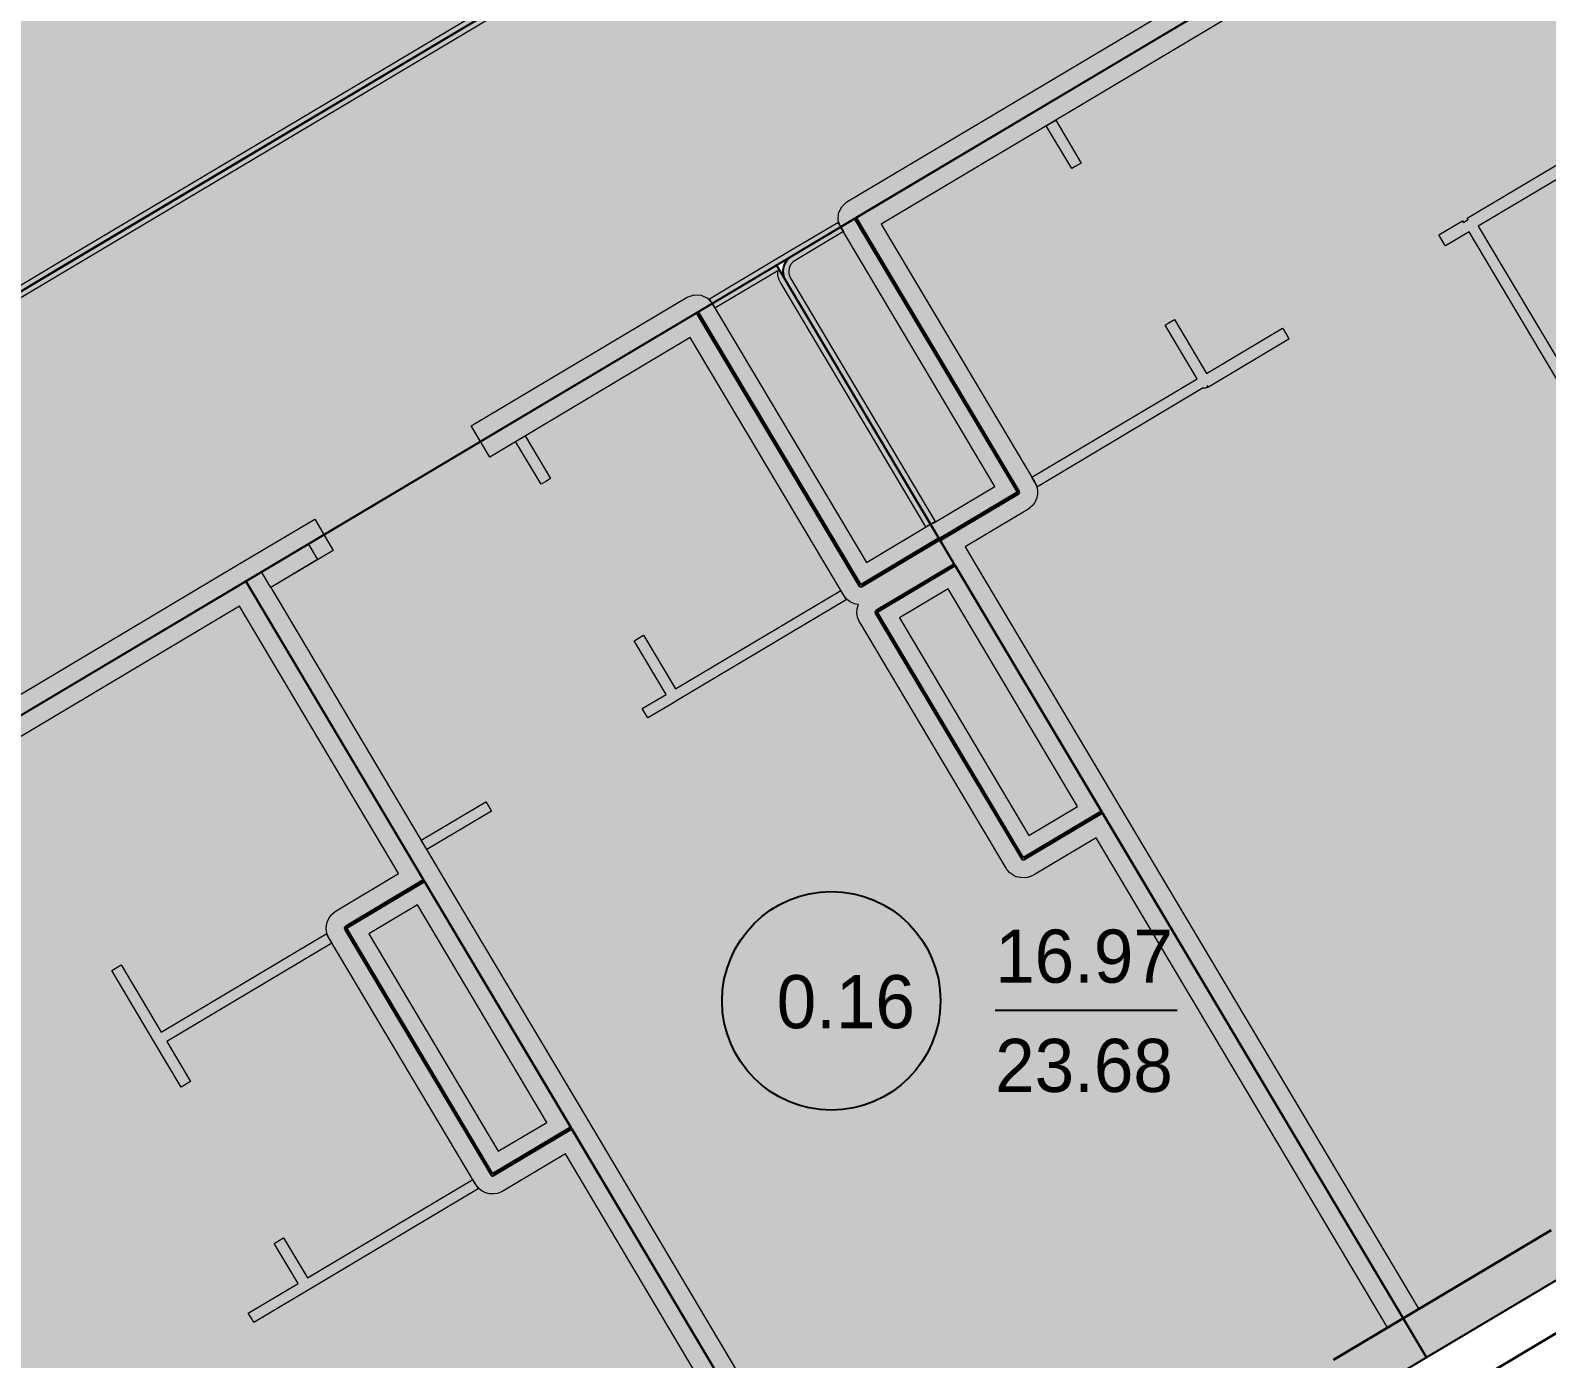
# Model space of a CAD drawing. Header units: millimetres. Extents: x 0 to 312583, y -208103 to 25097.
# Drawn here: x 131423 to 139752, y -70958 to -63664 of the extents above; entities that cross this region are included whole.
import ezdxf

# ---------------------------------------------------------------- set-up
doc = ezdxf.new("R2010")
doc.units = ezdxf.units.MM
doc.linetypes.add('Solid', pattern=[0])
for name, color, linetype, lineweight in [('Inner Walls', 5, 'Solid', 0), ('One-Bedroom Apartment', 151, 'Solid', 25), ('Outer Walls', 254, 'Solid', 25), ('Room Objects', 47, 'Solid', 15), ('Room Walls', 47, 'Solid', 35), ('Service Area', 252, 'Solid', 25), ('Studio Apartment', 151, 'Solid', 25), ('Three-Bedroom Apartment', 250, 'Solid', 25)]:
    doc.layers.add(name, color=color, linetype=linetype, lineweight=lineweight)
doc.styles.add('Dialog.plain', font='Dialog.plain')

msp = doc.modelspace()

# ---------------------------------------------------------------- hatches: boundary and pattern name
at = {"layer": 'One-Bedroom Apartment', "linetype": 'Solid', "lineweight": 25}
msp.add_hatch(color=250, dxfattribs=at).paths.add_polyline_path([(126777, -70159), (129692, -68424), (132607, -66688), (133583, -68329), (133154, -68585), (133152, -68586), (133151, -68588), (133150, -68589), (133149, -68591), (133149, -68593), (133149, -68595), (133150, -68597), (133150, -68599), (133954, -69948), (133955, -69950), (133956, -69951), (133958, -69952), (133960, -69953), (133962, -69953), (133964, -69953), (133966, -69952), (133968, -69952), (134397, -69696), (136177, -72686), (133263, -74421), (130348, -76157)], flags=0)
at = {"layer": 'Room Objects', "linetype": 'Solid', "lineweight": 0}
msp.add_hatch(color=5, dxfattribs=at).paths.add_polyline_path([(132693, -66637), (132950, -66484), (133001, -66570), (133001, -66570), (132744, -66723), (132744, -66723), (132744, -66723)], flags=0)
at = {"layer": 'Service Area', "linetype": 'Solid', "lineweight": 25}
for points in [[(151986, -52823), (153009, -54541), (120948, -73630), (119925, -71911)], [(127676, -59173), (127676, -59173), (128013, -58973), (130927, -57237), (134498, -63235), (131583, -64970), (131246, -65171)], [(136846, -66200), (136416, -66456), (135573, -65039), (135564, -65021), (135560, -65002), (135559, -64983), (135562, -64963), (135568, -64945), (135578, -64928), (135592, -64914), (135607, -64902), (135951, -64697)], [(135092, -65209), (135521, -64953), (136414, -66452), (135985, -66708)], [(136074, -66858), (136503, -66602), (137307, -67952), (136877, -68208)], [(133962, -69943), (133159, -68594), (133589, -68338), (134392, -69687)]]:
    msp.add_hatch(color=254, dxfattribs=at).paths.add_polyline_path(points, flags=0)
at = {"layer": 'Studio Apartment', "linetype": 'Solid', "lineweight": 25}
msp.add_hatch(color=252, dxfattribs=at).paths.add_polyline_path([(132607, -66688), (132607, -66688), (135083, -65214), (135083, -65214), (135976, -66713), (135977, -66715), (135979, -66716), (135980, -66717), (135982, -66718), (135984, -66718), (135986, -66718), (135988, -66718), (135990, -66717), (136419, -66461), (136419, -66461), (136498, -66594), (136069, -66850), (136067, -66851), (136066, -66852), (136065, -66854), (136064, -66856), (136064, -66858), (136064, -66860), (136064, -66861), (136065, -66863), (136869, -68213), (136870, -68214), (136871, -68216), (136873, -68217), (136875, -68217), (136877, -68218), (136879, -68217), (136881, -68217), (136882, -68216), (137312, -67960), (137312, -67960), (139092, -70951), (136177, -72686)], flags=0)
at = {"layer": 'Three-Bedroom Apartment', "linetype": 'Solid', "lineweight": 25}
msp.add_hatch(color=150, dxfattribs=at).paths.add_polyline_path([(135960, -64692), (138436, -63218), (141351, -61482), (144266, -59747), (146656, -58323), (146656, -58323), (148442, -61322), (148443, -61324), (148445, -61325), (148446, -61326), (148448, -61327), (148450, -61327), (148452, -61327), (148454, -61326), (148456, -61326), (148971, -61019), (150751, -64009), (147837, -65744), (144922, -67480), (142007, -69215), (139092, -70951), (136421, -66464), (136851, -66209), (136852, -66208), (136854, -66206), (136855, -66204), (136855, -66203), (136856, -66201), (136856, -66199), (136855, -66197), (136854, -66195)], flags=0)

# ---------------------------------------------------------------- linework, layer by layer
at = {"layer": 'Inner Walls', "color": 47, "linetype": 'Solid', "lineweight": 15}
for p, q in [((141402, -61568), (136097, -64727)), ((135908, -64606), (138385, -63132)), ((135863, -64668), (135880, -64632)), ((135880, -64632), (135908, -64606)), ((135861, -64707), (135863, -64668)), ((135874, -64743), (135861, -64707)), ((136722, -66169), (135874, -64743)), ((136097, -64727), (136940, -66144)), ((133844, -65835), (135032, -65128)), ((135032, -65128), (135069, -65115)), ((135069, -65115), (135108, -65117)), ((135108, -65117), (135143, -65134)), ((135143, -65134), (135169, -65163)), ((135169, -65163), (136016, -66585)), ((135048, -65351), (133947, -66007)), ((135890, -66764), (135048, -65351)), ((133947, -66007), (133844, -65835)), ((136387, -66368), (136722, -66169)), ((136940, -66144), (136945, -66152)), ((136945, -66152), (136946, -66154)), ((136946, -66154), (136952, -66173)), ((136954, -66218), (136950, -66237)), ((136952, -66173), (136953, -66175)), ((136953, -66175), (136956, -66194)), ((136955, -66216), (136954, -66218)), ((136956, -66196), (136955, -66216)), ((136956, -66194), (136956, -66196)), ((136902, -66295), (136558, -66499)), ((136910, -66289), (136902, -66295)), ((136912, -66288), (136910, -66289)), ((136926, -66275), (136912, -66288)), ((136928, -66273), (136926, -66275)), ((136939, -66258), (136928, -66273)), ((136940, -66256), (136939, -66258)), ((136949, -66238), (136940, -66256)), ((136950, -66237), (136949, -66238)), ((132555, -66603), (132985, -66347)), ((132985, -66347), (133087, -66519)), ((136016, -66585), (136368, -66375)), ((136368, -66375), (136387, -66368)), ((133087, -66519), (132744, -66723)), ((136558, -66499), (136584, -66543)), ((136584, -66543), (139050, -70685)), ((130930, -67571), (132555, -66603)), ((132744, -66723), (133603, -68167)), ((135895, -66773), (135890, -66764)), ((135897, -66774), (135895, -66773)), ((135910, -66789), (135897, -66774)), ((135911, -66790), (135910, -66789)), ((135927, -66802), (135911, -66790)), ((135929, -66803), (135927, -66802)), ((136464, -66731), (136197, -66889)), ((137175, -67925), (136464, -66731)), ((132572, -66826), (131032, -67742)), ((133443, -68289), (132572, -66826)), ((135946, -66811), (135929, -66803)), ((135948, -66812), (135946, -66811)), ((135967, -66817), (135948, -66812)), ((135964, -66862), (135965, -66843)), ((135964, -66864), (135964, -66862)), ((135967, -66884), (135964, -66864)), ((135965, -66841), (135970, -66822)), ((135965, -66843), (135965, -66841)), ((135969, -66817), (135967, -66817)), ((135967, -66886), (135967, -66884)), ((135972, -66817), (135969, -66817)), ((135970, -66822), (135971, -66820)), ((135971, -66820), (135972, -66817)), ((135974, -66904), (135967, -66886)), ((135975, -66906), (135974, -66904)), ((135979, -66914), (135975, -66906)), ((136783, -68264), (135979, -66914)), ((136197, -66889), (136908, -68084)), ((136908, -68084), (137175, -67925)), ((137277, -68097), (136933, -68302)), ((138878, -70787), (137277, -68097)), ((133603, -68167), (133669, -68278)), ((133103, -68499), (133446, -68294)), ((133446, -68294), (133443, -68289)), ((133669, -68278), (134483, -69645)), ((136788, -68272), (136783, -68264)), ((136789, -68274), (136788, -68272)), ((136802, -68288), (136789, -68274)), ((136804, -68289), (136802, -68288)), ((136820, -68301), (136804, -68289)), ((136821, -68302), (136820, -68301)), ((136839, -68311), (136821, -68302)), ((136841, -68311), (136839, -68311)), ((136860, -68316), (136841, -68311)), ((136862, -68316), (136860, -68316)), ((136881, -68317), (136862, -68316)), ((136883, -68317), (136881, -68317)), ((136903, -68315), (136883, -68317)), ((136905, -68314), (136903, -68315)), ((136923, -68308), (136905, -68314)), ((136925, -68307), (136923, -68308)), ((136933, -68302), (136925, -68307)), ((133549, -68466), (133283, -68625)), ((134260, -69661), (133549, -68466)), ((133056, -68555), (133064, -68538)), ((133064, -68538), (133065, -68536)), ((133065, -68536), (133077, -68520)), ((133077, -68520), (133078, -68519)), ((133078, -68519), (133093, -68506)), ((133093, -68506), (133095, -68504)), ((133095, -68504), (133103, -68499)), ((133049, -68598), (133050, -68578)), ((133049, -68600), (133049, -68598)), ((133052, -68619), (133049, -68600)), ((133050, -68576), (133055, -68557)), ((133050, -68578), (133050, -68576)), ((133052, -68621), (133052, -68619)), ((133059, -68639), (133052, -68621)), ((133055, -68557), (133056, -68555)), ((133283, -68625), (133993, -69819)), ((133060, -68641), (133059, -68639)), ((133064, -68650), (133060, -68641)), ((133868, -69999), (133064, -68650)), ((133993, -69819), (134260, -69661)), ((134483, -69645), (136135, -72420)), ((134362, -69833), (134019, -70038)), ((135964, -72522), (134362, -69833)), ((133873, -70007), (133868, -69999)), ((133875, -70009), (133873, -70007)), ((133888, -70024), (133875, -70009)), ((133889, -70025), (133888, -70024)), ((133905, -70037), (133889, -70025)), ((133906, -70038), (133905, -70037)), ((133924, -70046), (133906, -70038)), ((133926, -70047), (133924, -70046)), ((133945, -70052), (133926, -70047)), ((133988, -70050), (133968, -70053)), ((133990, -70050), (133988, -70050)), ((134008, -70043), (133990, -70050)), ((134010, -70042), (134008, -70043)), ((134019, -70038), (134010, -70042)), ((133947, -70052), (133945, -70052)), ((133967, -70053), (133947, -70052)), ((133968, -70053), (133967, -70053)), ((139050, -70685), (138878, -70787))]:
    msp.add_line(p, q, dxfattribs=at)
msp.add_point((134483, -69645), dxfattribs=at)
at = {"layer": 'One-Bedroom Apartment', "color": 250, "linetype": 'Solid', "lineweight": 25}
for p, q in [((129692, -68424), (132607, -66688)), ((132607, -66688), (133583, -68329)), ((133583, -68329), (133154, -68585)), ((133150, -68589), (133149, -68591)), ((133149, -68591), (133149, -68593)), ((133149, -68593), (133149, -68595)), ((133149, -68595), (133150, -68597)), ((133151, -68588), (133150, -68589)), ((133150, -68597), (133150, -68599)), ((133150, -68599), (133954, -69948)), ((133152, -68586), (133151, -68588)), ((133154, -68585), (133152, -68586)), ((133968, -69952), (134397, -69696)), ((134397, -69696), (136177, -72686)), ((133954, -69948), (133955, -69950)), ((133955, -69950), (133956, -69951)), ((133956, -69951), (133958, -69952)), ((133958, -69952), (133960, -69953)), ((133960, -69953), (133962, -69953)), ((133962, -69953), (133964, -69953)), ((133964, -69953), (133966, -69952)), ((133966, -69952), (133968, -69952))]:
    msp.add_line(p, q, dxfattribs=at)
at = {"layer": 'Outer Walls', "color": 47, "linetype": 'Solid', "lineweight": 35}
for p, q in [((138581, -70964), (139777, -70252)), ((140033, -70681), (138837, -71394))]:
    msp.add_line(p, q, dxfattribs=at)
at = {"layer": 'Room Objects', "color": 0, "linetype": 'Solid', "lineweight": 0}
for p, q in [((132693, -66637), (132950, -66484)), ((132950, -66484), (133001, -66570)), ((133001, -66570), (132744, -66723)), ((132744, -66723), (132693, -66637))]:
    msp.add_line(p, q, dxfattribs=at)
for p in [(133001, -66570), (132744, -66723), (132744, -66723)]:
    msp.add_point(p, dxfattribs=at)
at = {"layer": 'Room Walls', "color": 47, "linetype": 'Solid', "lineweight": 9}
for p, q in [((131568, -64944), (134457, -63224)), ((133972, -63583), (131262, -65196)), ((139316, -64695), (140343, -64083)), ((137004, -64187), (137021, -64176)), ((137145, -64422), (137004, -64187)), ((137021, -64176), (137056, -64156)), ((137056, -64156), (137196, -64392)), ((140379, -64143), (139377, -64739)), ((137162, -64412), (137145, -64422)), ((137196, -64392), (137162, -64412)), ((135592, -64876), (135858, -64718)), ((135858, -64718), (135889, -64769)), ((139161, -64787), (139290, -64710)), ((139290, -64710), (139295, -64719)), ((139295, -64719), (139321, -64703)), ((139321, -64703), (139316, -64695)), ((135889, -64769), (135624, -64927)), ((139166, -64796), (139161, -64787)), ((139191, -64839), (139166, -64796)), ((139326, -64770), (139196, -64847)), ((141853, -69016), (139326, -64770)), ((139377, -64739), (141905, -68985)), ((135506, -64927), (135592, -64876)), ((139196, -64847), (139191, -64839)), ((131257, -65130), (131568, -64944)), ((135154, -65137), (135506, -64927)), ((135595, -64958), (135591, -64971)), ((135603, -64946), (135595, -64958)), ((135612, -64936), (135603, -64946)), ((135624, -64927), (135612, -64936)), ((135529, -64984), (135184, -65189)), ((135530, -65004), (135529, -64984)), ((135530, -65009), (135530, -65004)), ((135535, -65028), (135530, -65009)), ((135537, -65034), (135535, -65028)), ((135545, -65052), (135537, -65034)), ((135547, -65054), (135545, -65052)), ((135591, -64971), (135589, -64984)), ((135589, -64984), (135589, -64998)), ((135589, -64998), (135593, -65011)), ((135593, -65011), (135599, -65025)), ((135599, -65025), (136394, -66360)), ((136342, -66390), (135547, -65054)), ((135184, -65189), (135154, -65137)), ((137656, -65282), (137673, -65271)), ((137832, -65578), (137656, -65282)), ((137673, -65271), (137708, -65251)), ((137708, -65251), (137884, -65547)), ((137884, -65547), (138301, -65299)), ((138301, -65299), (138306, -65307)), ((138337, -65359), (137894, -65623)), ((138306, -65307), (138320, -65329)), ((138320, -65329), (138332, -65350)), ((138332, -65350), (138337, -65359)), ((136925, -66118), (137824, -65583)), ((137866, -65627), (136956, -66170)), ((137824, -65583), (137832, -65578)), ((137867, -65628), (137866, -65627)), ((137869, -65628), (137867, -65628)), ((137874, -65628), (137869, -65628)), ((137876, -65628), (137874, -65628)), ((137882, -65627), (137876, -65628)), ((137884, -65627), (137882, -65627)), ((137890, -65625), (137884, -65627)), ((137889, -65614), (137887, -65615)), ((137887, -65615), (137891, -65624)), ((137894, -65623), (137889, -65614)), ((137891, -65624), (137890, -65625)), ((134089, -65922), (134141, -65891)), ((134229, -66156), (134089, -65922)), ((134141, -65891), (134280, -66125)), ((134280, -66125), (134255, -66141)), ((136956, -66170), (136925, -66118)), ((134255, -66141), (134229, -66156)), ((136394, -66360), (136342, -66390)), ((134967, -67279), (135875, -66739)), ((135905, -66790), (134972, -67346)), ((135875, -66739), (135905, -66790)), ((134740, -67015), (134792, -66985)), ((134916, -67310), (134740, -67015)), ((134792, -66985), (134967, -67279)), ((134784, -67388), (134916, -67310)), ((134946, -67361), (134815, -67439)), ((134972, -67346), (134946, -67361)), ((134800, -67414), (134784, -67388)), ((134815, -67439), (134800, -67414)), ((133570, -68111), (133925, -67899)), ((133956, -67951), (133601, -68162)), ((133925, -67899), (133941, -67925)), ((133941, -67925), (133956, -67951)), ((133601, -68162), (133570, -68111)), ((132142, -69164), (133049, -68624)), ((133049, -68624), (133080, -68676)), ((133080, -68676), (132172, -69216)), ((131870, -68826), (131922, -68795)), ((131922, -68795), (132142, -69164)), ((132105, -69221), (131870, -68826)), ((132172, -69216), (132303, -69435)), ((132251, -69466), (132105, -69221)), ((132303, -69435), (132251, -69466)), ((132945, -70514), (133853, -69974)), ((133883, -70025), (132950, -70581)), ((133853, -69974), (133883, -70025)), ((132763, -70325), (132814, -70294)), ((132814, -70294), (132945, -70514)), ((132894, -70545), (132763, -70325)), ((132620, -70707), (132894, -70545)), ((132950, -70581), (132651, -70759)), ((132636, -70733), (132620, -70707)), ((132651, -70759), (132636, -70733))]:
    msp.add_line(p, q, dxfattribs=at)
for p in [(135529, -64984), (134972, -67346), (132105, -69221)]:
    msp.add_point(p, dxfattribs=at)
at = {"layer": 'Service Area', "color": 254, "linetype": 'Solid', "lineweight": 25}
for p, q in [((119925, -71911), (151986, -52823)), ((153009, -54541), (120948, -73630)), ((134498, -63235), (131583, -64970)), ((135607, -64902), (135951, -64697)), ((135951, -64697), (136846, -66200)), ((131583, -64970), (131246, -65171)), ((135092, -65209), (135521, -64953)), ((135521, -64953), (136414, -66452)), ((135559, -64983), (135562, -64963)), ((135562, -64963), (135568, -64945)), ((135568, -64945), (135578, -64928)), ((135578, -64928), (135592, -64914)), ((135592, -64914), (135607, -64902)), ((135560, -65002), (135559, -64983)), ((135564, -65021), (135560, -65002)), ((135573, -65039), (135564, -65021)), ((136416, -66456), (135573, -65039)), ((135985, -66708), (135092, -65209)), ((136846, -66200), (136416, -66456)), ((136414, -66452), (135985, -66708)), ((136074, -66858), (136503, -66602)), ((136503, -66602), (137307, -67952)), ((136877, -68208), (136074, -66858)), ((137307, -67952), (136877, -68208)), ((133159, -68594), (133589, -68338)), ((133589, -68338), (134392, -69687)), ((133962, -69943), (133159, -68594)), ((134392, -69687), (133962, -69943))]:
    msp.add_line(p, q, dxfattribs=at)
at = {"layer": 'Studio Apartment', "color": 252, "linetype": 'Solid', "lineweight": 25}
for p, q in [((132607, -66688), (135083, -65214)), ((135083, -65214), (135976, -66713)), ((135990, -66717), (136419, -66461)), ((136419, -66461), (136498, -66594)), ((136498, -66594), (136069, -66850)), ((136177, -72686), (132607, -66688)), ((135976, -66713), (135977, -66715)), ((135977, -66715), (135979, -66716)), ((135979, -66716), (135980, -66717)), ((135980, -66717), (135982, -66718)), ((135982, -66718), (135984, -66718)), ((135984, -66718), (135986, -66718)), ((135986, -66718), (135988, -66718)), ((135988, -66718), (135990, -66717)), ((136065, -66854), (136064, -66856)), ((136064, -66856), (136064, -66858)), ((136064, -66858), (136064, -66860)), ((136064, -66860), (136064, -66861)), ((136064, -66861), (136065, -66863)), ((136066, -66852), (136065, -66854)), ((136065, -66863), (136869, -68213)), ((136067, -66851), (136066, -66852)), ((136069, -66850), (136067, -66851)), ((136882, -68216), (137312, -67960)), ((137312, -67960), (139092, -70951)), ((136869, -68213), (136870, -68214)), ((136870, -68214), (136871, -68216)), ((136871, -68216), (136873, -68217)), ((136873, -68217), (136875, -68217)), ((136875, -68217), (136877, -68218)), ((136877, -68218), (136879, -68217)), ((136879, -68217), (136881, -68217)), ((136881, -68217), (136882, -68216)), ((139092, -70951), (136177, -72686))]:
    msp.add_line(p, q, dxfattribs=at)
for p in [(135083, -65214), (136419, -66461), (132607, -66688), (137312, -67960)]:
    msp.add_point(p, dxfattribs=at)
at = {"layer": 'Three-Bedroom Apartment', "color": 150, "linetype": 'Solid', "lineweight": 25}
for p, q in [((135960, -64692), (138436, -63218)), ((136854, -66195), (135960, -64692)), ((136421, -66464), (136851, -66209)), ((136851, -66209), (136852, -66208)), ((136852, -66208), (136854, -66206)), ((136855, -66197), (136854, -66195)), ((136854, -66206), (136855, -66204)), ((136856, -66199), (136855, -66197)), ((136855, -66203), (136856, -66201)), ((136855, -66204), (136855, -66203)), ((136856, -66201), (136856, -66199)), ((139092, -70951), (136421, -66464)), ((142007, -69215), (139092, -70951))]:
    msp.add_line(p, q, dxfattribs=at)
at = {"layer": 'Three-Bedroom Apartment', "color": 7, "linetype": 'Solid', "lineweight": 25}
msp.add_line((136723, -69043), (137723, -69043), dxfattribs=at)
msp.add_circle((135823, -68993), 600, dxfattribs=at)

# ---------------------------------------------------------------- texts
at = {"layer": 'Three-Bedroom Apartment', "color": 7, "linetype": 'Solid', "lineweight": 25, "style": 'Dialog.plain'}
for s, p in [('16.97', (136723, -68893)), ('0.16', (135523, -69143)), ('23.68', (136723, -69493))]:
    msp.add_text(s, height=291.61, dxfattribs=at).set_placement(p)

doc.saveas('drawing.dxf')
